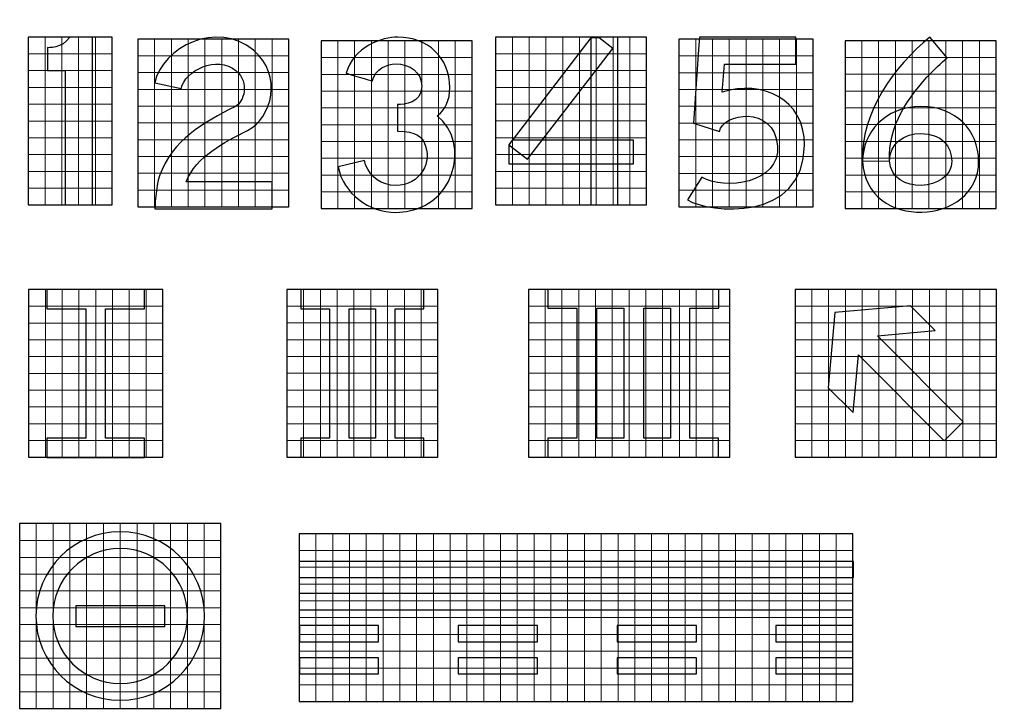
# Model space of a CAD drawing. Header units: millimetres. Extents: x -151 to 54, y -46 to 128.
# Drawn here: x -151 to -73.4, y 35.5 to 90.2 of the extents above; entities that cross this region are included whole.
import ezdxf

# ---------------------------------------------------------------- set-up
doc = ezdxf.new("R2010")
doc.units = ezdxf.units.MM
doc.header["$MEASUREMENT"] = 0
doc.layers.add('ESQUEMA', color=7, linetype='Continuous')

msp = doc.modelspace()

# ---------------------------------------------------------------- linework, layer by layer
at = {"layer": 'ESQUEMA', "color": 250}
for points, knots in [([(-137.7439, 77.3453), (-137.7439, 77.3453), (-130.9127, 77.3453), (-130.9127, 77.3453), (-130.9127, 77.3453), (-130.9127, 77.3453), (-130.9127, 75.2046), (-130.9127, 75.2046), (-130.9127, 75.2046), (-130.9127, 75.2046), (-140.22, 75.2046), (-140.22, 75.2046), (-140.22, 75.2046), (-140.22, 75.2046), (-140.1519, 76.9855), (-139.8538, 77.8212), (-139.8538, 77.8212), (-138.8417, 80.6551), (-136.385, 82.0499), (-133.828, 83.3274), (-133.828, 83.3274), (-133.1539, 83.6639), (-132.6628, 85.2292), (-133.7582, 86.1492), (-133.7582, 86.1492), (-135.3146, 87.4566), (-137.843, 86.1496), (-138.1407, 84.7547), (-138.1407, 84.7547), (-138.1407, 84.7547), (-140.2341, 85.2017), (-140.2341, 85.2017), (-140.2341, 85.2017), (-139.6316, 88.0232), (-135.2907, 90.2319), (-132.3816, 87.7882), (-132.3816, 87.7882), (-130.0152, 85.8003), (-130.9278, 82.3833), (-132.8713, 81.4125), (-132.8713, 81.4125), (-134.7393, 80.4794), (-136.9018, 79.3879), (-137.7439, 77.3453)], [0, 0, 0, 0, 0.0833333, 0.0833333, 0.0833333, 0.0833333, 0.1666667, 0.1666667, 0.1666667, 0.1666667, 0.25, 0.25, 0.25, 0.25, 0.3333333, 0.3333333, 0.3333333, 0.3333333, 0.4166667, 0.4166667, 0.4166667, 0.4166667, 0.5, 0.5, 0.5, 0.5, 0.5833333, 0.5833333, 0.5833333, 0.5833333, 0.6666667, 0.6666667, 0.6666667, 0.6666667, 0.75, 0.75, 0.75, 0.75, 0.8333333, 0.8333333, 0.8333333, 0.8333333, 1, 1, 1, 1]), ([(-145.1593, 75.5151), (-145.1593, 75.5151), (-147.3302, 75.5151), (-147.3302, 75.5151), (-147.3302, 75.5151), (-147.3302, 75.5151), (-147.3302, 86.1976), (-147.3302, 86.1976), (-147.3302, 86.1976), (-147.3302, 86.1976), (-148.7445, 86.1976), (-148.7445, 86.1976), (-148.7445, 86.1976), (-148.7445, 86.1976), (-148.7445, 88.0006), (-148.7445, 88.0006), (-148.7445, 88.0006), (-148.7445, 88.0006), (-147.5567, 87.8979), (-146.9824, 88.8402), (-146.9824, 88.8402), (-146.9824, 88.8402), (-145.1593, 88.8402), (-145.1593, 88.8402), (-145.1593, 88.8402), (-145.1593, 88.8402), (-145.1593, 75.5151), (-145.1593, 75.5151)], [0, 0, 0, 0, 0.125, 0.125, 0.125, 0.125, 0.25, 0.25, 0.25, 0.25, 0.375, 0.375, 0.375, 0.375, 0.5, 0.5, 0.5, 0.5, 0.625, 0.625, 0.625, 0.625, 0.75, 0.75, 0.75, 0.75, 1, 1, 1, 1]), ([(-117.8028, 82.5898), (-115.0793, 80.5419), (-116.3575, 74.925), (-121.085, 74.925), (-121.085, 74.925), (-123.2066, 74.925), (-125.2729, 76.4133), (-125.6595, 78.5332), (-125.6595, 78.5332), (-125.6595, 78.5332), (-123.5707, 79.0465), (-123.5707, 79.0465), (-123.5707, 79.0465), (-123.5707, 79.0465), (-123.5372, 78.8531), (-123.4822, 78.7096), (-123.4822, 78.7096), (-123.0832, 77.6742), (-122.2294, 77.0656), (-121.085, 77.0656), (-121.085, 77.0656), (-119.1395, 77.0656), (-118.0949, 78.9276), (-118.8368, 80.4791), (-118.8368, 80.4791), (-119.0015, 80.8234), (-119.403, 81.3709), (-120.9397, 81.3709), (-120.9397, 81.3709), (-120.9397, 81.3709), (-120.9407, 83.4929), (-120.9407, 83.4929), (-120.9407, 83.4929), (-120.4412, 83.4929), (-119.0237, 83.5726), (-119.0237, 84.9089), (-119.0237, 84.9089), (-119.0237, 86.0477), (-119.9635, 86.7084), (-121.1252, 86.7084), (-121.1252, 86.7084), (-121.7218, 86.7084), (-122.7526, 86.3211), (-122.9526, 85.351), (-122.9526, 85.351), (-122.9526, 85.3689), (-125.0217, 85.9644), (-125.0217, 85.9644), (-125.0217, 85.9644), (-124.4505, 88.0903), (-122.1733, 88.8484), (-120.9252, 88.8406), (-120.9252, 88.8406), (-118.562, 88.8258), (-116.7942, 87.2274), (-116.7942, 84.814), (-116.7942, 84.814), (-116.7942, 83.8753), (-117.1561, 83.0293), (-117.8028, 82.5898)], [0, 0, 0, 0, 0.0625, 0.0625, 0.0625, 0.0625, 0.125, 0.125, 0.125, 0.125, 0.1875, 0.1875, 0.1875, 0.1875, 0.25, 0.25, 0.25, 0.25, 0.3125, 0.3125, 0.3125, 0.3125, 0.375, 0.375, 0.375, 0.375, 0.4375, 0.4375, 0.4375, 0.4375, 0.5, 0.5, 0.5, 0.5, 0.5625, 0.5625, 0.5625, 0.5625, 0.625, 0.625, 0.625, 0.625, 0.6875, 0.6875, 0.6875, 0.6875, 0.75, 0.75, 0.75, 0.75, 0.8125, 0.8125, 0.8125, 0.8125, 0.875, 0.875, 0.875, 0.875, 1, 1, 1, 1]), ([(-104.9264, 88.7713), (-104.9264, 88.7713), (-103.8557, 87.9444), (-103.8557, 87.9444), (-103.8557, 87.9444), (-103.8557, 87.9444), (-110.6319, 79.1507), (-110.6319, 79.1507), (-110.6319, 79.1507), (-110.6319, 79.1507), (-112.1185, 80.2965), (-112.1185, 80.2965), (-112.1185, 80.2965), (-112.1185, 80.2965), (-105.5871, 88.772), (-105.5871, 88.772), (-105.5871, 88.772), (-105.5871, 88.772), (-104.9264, 88.7713), (-104.9264, 88.7713)], [0, 0, 0, 0, 0.1666667, 0.1666667, 0.1666667, 0.1666667, 0.3333333, 0.3333333, 0.3333333, 0.3333333, 0.5, 0.5, 0.5, 0.5, 0.6666667, 0.6666667, 0.6666667, 0.6666667, 1, 1, 1, 1]), ([(-105.587, 88.8403), (-105.587, 88.8403), (-103.4463, 88.8403), (-103.4463, 88.8403), (-103.4463, 88.8403), (-103.4463, 88.8403), (-103.4463, 75.5152), (-103.4463, 75.5152), (-103.4463, 75.5152), (-103.4463, 75.5152), (-105.587, 75.5152), (-105.587, 75.5152), (-105.587, 75.5152), (-105.587, 75.5152), (-105.587, 88.8403), (-105.587, 88.8403)], [0, 0, 0, 0, 0.2, 0.2, 0.2, 0.2, 0.4, 0.4, 0.4, 0.4, 0.6, 0.6, 0.6, 0.6, 1, 1, 1, 1]), ([(-96.7755, 77.7272), (-95.0225, 76.6301), (-90.5101, 77.2146), (-90.7754, 80.2157), (-90.7754, 80.2157), (-91.0665, 83.5131), (-95.158, 82.7786), (-95.3781, 81.345), (-95.3781, 81.345), (-95.3781, 81.345), (-97.4422, 82.0156), (-97.4422, 82.0156), (-97.4422, 82.0156), (-97.4422, 82.0156), (-97.045, 87.8555), (-97.045, 87.8555), (-97.045, 87.8555), (-97.045, 87.8555), (-96.966, 88.8404), (-96.966, 88.8404), (-96.966, 88.8404), (-96.966, 88.8404), (-89.3262, 88.8404), (-89.3262, 88.8404), (-89.3262, 88.8404), (-89.3262, 88.8404), (-89.3262, 86.7001), (-89.3262, 86.7001), (-89.3262, 86.7001), (-89.3262, 86.7001), (-94.9897, 86.7001), (-94.9897, 86.7001), (-94.9897, 86.7001), (-94.9897, 86.7001), (-95.1672, 84.4773), (-95.1672, 84.4773), (-95.1672, 84.4773), (-92.0345, 85.459), (-88.6097, 83.9717), (-88.6348, 80.2545), (-88.6348, 80.2545), (-88.6767, 74.082), (-96.2195, 74.8542), (-97.9114, 75.9129), (-97.9114, 75.9129), (-97.9114, 75.9129), (-96.7755, 77.7272), (-96.7755, 77.7272)], [0, 0, 0, 0, 0.0769231, 0.0769231, 0.0769231, 0.0769231, 0.1538462, 0.1538462, 0.1538462, 0.1538462, 0.2307692, 0.2307692, 0.2307692, 0.2307692, 0.3076923, 0.3076923, 0.3076923, 0.3076923, 0.3846154, 0.3846154, 0.3846154, 0.3846154, 0.4615385, 0.4615385, 0.4615385, 0.4615385, 0.5384615, 0.5384615, 0.5384615, 0.5384615, 0.6153846, 0.6153846, 0.6153846, 0.6153846, 0.6923077, 0.6923077, 0.6923077, 0.6923077, 0.7692308, 0.7692308, 0.7692308, 0.7692308, 0.8461538, 0.8461538, 0.8461538, 0.8461538, 1, 1, 1, 1]), ([(-77.305, 87.1914), (-77.305, 87.1914), (-77.8546, 86.7353), (-78.5697, 85.9997), (-78.5697, 85.9997), (-80.3787, 84.1406), (-82.0139, 81.7579), (-81.8752, 79.0253), (-81.8752, 79.0253), (-81.7331, 76.2299), (-76.9409, 76.5894), (-76.9416, 78.9766), (-76.9416, 78.9766), (-76.942, 80.1859), (-77.7019, 81.1776), (-79.3938, 81.1861), (-79.3938, 81.1861), (-80.6977, 81.1924), (-81.8636, 80.3913), (-81.8756, 78.9992), (-81.8756, 78.9992), (-81.8756, 78.9992), (-84.0159, 79.0179), (-84.0159, 79.0179), (-84.0159, 79.0179), (-83.9968, 81.1914), (-82.3081, 83.3405), (-79.3832, 83.326), (-79.3832, 83.326), (-76.6033, 83.3126), (-74.802, 81.4521), (-74.8013, 78.9773), (-74.8013, 78.9773), (-74.7996, 73.795), (-83.7905, 73.3872), (-84.0152, 78.9653), (-84.0152, 78.9653), (-84.1722, 82.8738), (-81.5514, 86.4629), (-78.6692, 88.8406), (-78.6692, 88.8406), (-78.6692, 88.8406), (-77.305, 87.1914), (-77.305, 87.1914)], [0, 0, 0, 0, 0.0833333, 0.0833333, 0.0833333, 0.0833333, 0.1666667, 0.1666667, 0.1666667, 0.1666667, 0.25, 0.25, 0.25, 0.25, 0.3333333, 0.3333333, 0.3333333, 0.3333333, 0.4166667, 0.4166667, 0.4166667, 0.4166667, 0.5, 0.5, 0.5, 0.5, 0.5833333, 0.5833333, 0.5833333, 0.5833333, 0.6666667, 0.6666667, 0.6666667, 0.6666667, 0.75, 0.75, 0.75, 0.75, 0.8333333, 0.8333333, 0.8333333, 0.8333333, 1, 1, 1, 1]), ([(-111.8347, 80.6647), (-111.8347, 80.6647), (-102.2158, 80.6647), (-102.2158, 80.6647), (-102.2158, 80.6647), (-102.2158, 80.6647), (-102.2158, 78.7879), (-102.2158, 78.7879), (-102.2158, 78.7879), (-102.2158, 78.7879), (-112.1187, 78.7879), (-112.1187, 78.7879), (-112.1187, 78.7879), (-112.1187, 78.7879), (-112.1183, 80.2964), (-112.1183, 80.2964), (-112.1183, 80.2964), (-112.1183, 80.2964), (-111.8347, 80.6647), (-111.8347, 80.6647)], [0, 0, 0, 0, 0.1666667, 0.1666667, 0.1666667, 0.1666667, 0.3333333, 0.3333333, 0.3333333, 0.3333333, 0.5, 0.5, 0.5, 0.5, 0.6666667, 0.6666667, 0.6666667, 0.6666667, 1, 1, 1, 1]), ([(-148.7957, 68.8097), (-148.7957, 68.8097), (-141.0399, 68.8097), (-141.0399, 68.8097), (-141.0399, 68.8097), (-141.0399, 68.8097), (-141.0399, 67.2653), (-141.0399, 67.2653), (-141.0399, 67.2653), (-141.0399, 67.2653), (-144.1475, 67.2653), (-144.1475, 67.2653), (-144.1475, 67.2653), (-144.1475, 67.2653), (-144.1475, 57.0097), (-144.1475, 57.0097), (-144.1475, 57.0097), (-144.1475, 57.0097), (-141.0399, 57.0097), (-141.0399, 57.0097), (-141.0399, 57.0097), (-141.0399, 57.0097), (-141.0399, 55.473), (-141.0399, 55.473), (-141.0399, 55.473), (-141.0399, 55.473), (-148.7957, 55.473), (-148.7957, 55.473), (-148.7957, 55.473), (-148.7957, 55.473), (-148.7957, 57.0097), (-148.7957, 57.0097), (-148.7957, 57.0097), (-148.7957, 57.0097), (-145.7015, 57.0097), (-145.7015, 57.0097), (-145.7015, 57.0097), (-145.7015, 57.0097), (-145.7015, 67.2653), (-145.7015, 67.2653), (-145.7015, 67.2653), (-145.7015, 67.2653), (-148.7957, 67.2653), (-148.7957, 67.2653), (-148.7957, 67.2653), (-148.7957, 67.2653), (-148.7957, 68.8097), (-148.7957, 68.8097)], [0, 0, 0, 0, 0.0769231, 0.0769231, 0.0769231, 0.0769231, 0.1538462, 0.1538462, 0.1538462, 0.1538462, 0.2307692, 0.2307692, 0.2307692, 0.2307692, 0.3076923, 0.3076923, 0.3076923, 0.3076923, 0.3846154, 0.3846154, 0.3846154, 0.3846154, 0.4615385, 0.4615385, 0.4615385, 0.4615385, 0.5384615, 0.5384615, 0.5384615, 0.5384615, 0.6153846, 0.6153846, 0.6153846, 0.6153846, 0.6923077, 0.6923077, 0.6923077, 0.6923077, 0.7692308, 0.7692308, 0.7692308, 0.7692308, 0.8461538, 0.8461538, 0.8461538, 0.8461538, 1, 1, 1, 1]), ([(-118.853, 68.799), (-118.853, 68.799), (-118.853, 67.2525), (-118.853, 67.2525), (-118.853, 67.2525), (-118.853, 67.2525), (-121.1379, 67.2525), (-121.1379, 67.2525), (-121.1379, 67.2525), (-121.1379, 67.2525), (-121.1379, 56.9972), (-121.1379, 56.9972), (-121.1379, 56.9972), (-121.1379, 56.9972), (-118.853, 56.9972), (-118.853, 56.9972), (-118.853, 56.9972), (-118.853, 56.9972), (-118.853, 55.494), (-118.853, 55.494), (-118.853, 55.494), (-118.853, 55.494), (-128.6257, 55.494), (-128.6257, 55.494), (-128.6257, 55.494), (-128.6257, 55.494), (-128.6257, 56.9972), (-128.6257, 56.9972), (-128.6257, 56.9972), (-128.6257, 56.9972), (-126.3404, 56.9972), (-126.3404, 56.9972), (-126.3404, 56.9972), (-126.3404, 56.9972), (-126.3404, 67.2525), (-126.3404, 67.2525), (-126.3404, 67.2525), (-126.3404, 67.2525), (-128.6257, 67.2525), (-128.6257, 67.2525), (-128.6257, 67.2525), (-128.6257, 67.2525), (-128.6257, 68.799), (-128.6257, 68.799), (-128.6257, 68.799), (-128.6257, 68.799), (-118.853, 68.799), (-118.853, 68.799)], [0, 0, 0, 0, 0.0769231, 0.0769231, 0.0769231, 0.0769231, 0.1538462, 0.1538462, 0.1538462, 0.1538462, 0.2307692, 0.2307692, 0.2307692, 0.2307692, 0.3076923, 0.3076923, 0.3076923, 0.3076923, 0.3846154, 0.3846154, 0.3846154, 0.3846154, 0.4615385, 0.4615385, 0.4615385, 0.4615385, 0.5384615, 0.5384615, 0.5384615, 0.5384615, 0.6153846, 0.6153846, 0.6153846, 0.6153846, 0.6923077, 0.6923077, 0.6923077, 0.6923077, 0.7692308, 0.7692308, 0.7692308, 0.7692308, 0.8461538, 0.8461538, 0.8461538, 0.8461538, 1, 1, 1, 1]), ([(-109.0184, 55.4855), (-109.0184, 55.4855), (-109.0184, 57.0024), (-109.0184, 57.0024), (-109.0184, 57.0024), (-109.0184, 57.0024), (-106.6975, 57.0024), (-106.6975, 57.0024), (-106.6975, 57.0024), (-106.6975, 57.0024), (-106.6975, 67.3103), (-106.6975, 67.3103), (-106.6975, 67.3103), (-106.6975, 67.3103), (-109.0184, 67.3103), (-109.0184, 67.3103), (-109.0184, 67.3103), (-109.0184, 67.3103), (-109.0184, 68.8078), (-109.0184, 68.8078), (-109.0184, 68.8078), (-109.0184, 68.8078), (-95.4376, 68.8078), (-95.4376, 68.8078), (-95.4376, 68.8078), (-95.4376, 68.8078), (-95.4376, 67.3103), (-95.4376, 67.3103), (-95.4376, 67.3103), (-95.4376, 67.3103), (-97.7257, 67.3103), (-97.7257, 67.3103), (-97.7257, 67.3103), (-97.7257, 67.3103), (-97.7257, 57.0024), (-97.7257, 57.0024), (-97.7257, 57.0024), (-97.7257, 57.0024), (-95.458, 57.0024), (-95.458, 57.0024), (-95.458, 57.0024), (-95.458, 57.0024), (-95.458, 55.4855), (-95.458, 55.4855), (-95.458, 55.4855), (-95.458, 55.4855), (-109.0184, 55.4855), (-109.0184, 55.4855)], [0, 0, 0, 0, 0.0769231, 0.0769231, 0.0769231, 0.0769231, 0.1538462, 0.1538462, 0.1538462, 0.1538462, 0.2307692, 0.2307692, 0.2307692, 0.2307692, 0.3076923, 0.3076923, 0.3076923, 0.3076923, 0.3846154, 0.3846154, 0.3846154, 0.3846154, 0.4615385, 0.4615385, 0.4615385, 0.4615385, 0.5384615, 0.5384615, 0.5384615, 0.5384615, 0.6153846, 0.6153846, 0.6153846, 0.6153846, 0.6923077, 0.6923077, 0.6923077, 0.6923077, 0.7692308, 0.7692308, 0.7692308, 0.7692308, 0.8461538, 0.8461538, 0.8461538, 0.8461538, 1, 1, 1, 1]), ([(-82.8426, 65.1281), (-82.8426, 65.1281), (-76.0192, 58.3054), (-76.0192, 58.3054), (-76.0192, 58.3054), (-76.0192, 58.3054), (-77.5362, 56.7885), (-77.5362, 56.7885), (-77.5362, 56.7885), (-77.5362, 56.7885), (-84.3539, 63.6066), (-84.3539, 63.6066), (-84.3539, 63.6066), (-84.3539, 63.6066), (-84.7769, 59.0223), (-84.7769, 59.0223), (-84.7769, 59.0223), (-84.7769, 59.0223), (-86.7465, 60.9922), (-86.7465, 60.9922), (-86.7465, 60.9922), (-86.7465, 60.9922), (-86.2237, 66.982), (-86.2237, 66.982), (-86.2237, 66.982), (-86.2237, 66.982), (-80.2169, 67.5052), (-80.2169, 67.5052), (-80.2169, 67.5052), (-80.2169, 67.5052), (-78.2452, 65.5331), (-78.2452, 65.5331), (-78.2452, 65.5331), (-78.2452, 65.5331), (-82.8426, 65.1281), (-82.8426, 65.1281)], [0, 0, 0, 0, 0.1, 0.1, 0.1, 0.1, 0.2, 0.2, 0.2, 0.2, 0.3, 0.3, 0.3, 0.3, 0.4, 0.4, 0.4, 0.4, 0.5, 0.5, 0.5, 0.5, 0.6, 0.6, 0.6, 0.6, 0.7, 0.7, 0.7, 0.7, 0.8, 0.8, 0.8, 0.8, 1, 1, 1, 1]), ([(-124.7864, 56.9972), (-124.7864, 56.9972), (-122.6937, 56.9972), (-122.6937, 56.9972), (-122.6937, 56.9972), (-122.6937, 56.9972), (-122.6937, 67.2525), (-122.6937, 67.2525), (-122.6937, 67.2525), (-122.6937, 67.2525), (-124.7864, 67.2525), (-124.7864, 67.2525), (-124.7864, 67.2525), (-124.7864, 67.2525), (-124.7864, 56.9972), (-124.7864, 56.9972)], [0, 0, 0, 0, 0.2, 0.2, 0.2, 0.2, 0.4, 0.4, 0.4, 0.4, 0.6, 0.6, 0.6, 0.6, 1, 1, 1, 1]), ([(-105.1153, 57.0024), (-105.1153, 57.0024), (-102.9736, 57.0024), (-102.9736, 57.0024), (-102.9736, 57.0024), (-102.9736, 57.0024), (-102.9736, 67.3099), (-102.9736, 67.3099), (-102.9736, 67.3099), (-102.9736, 67.3099), (-105.1153, 67.3099), (-105.1153, 67.3099), (-105.1153, 67.3099), (-105.1153, 67.3099), (-105.1153, 57.0024), (-105.1153, 57.0024)], [0, 0, 0, 0, 0.2, 0.2, 0.2, 0.2, 0.4, 0.4, 0.4, 0.4, 0.6, 0.6, 0.6, 0.6, 1, 1, 1, 1]), ([(-101.3953, 57.0024), (-101.3953, 57.0024), (-99.2648, 57.0024), (-99.2648, 57.0024), (-99.2648, 57.0024), (-99.2648, 57.0024), (-99.2648, 67.3099), (-99.2648, 67.3099), (-99.2648, 67.3099), (-99.2648, 67.3099), (-101.3953, 67.3099), (-101.3953, 67.3099), (-101.3953, 67.3099), (-101.3953, 67.3099), (-101.3953, 57.0024), (-101.3953, 57.0024)], [0, 0, 0, 0, 0.2, 0.2, 0.2, 0.2, 0.4, 0.4, 0.4, 0.4, 0.6, 0.6, 0.6, 0.6, 1, 1, 1, 1]), ([(-149.6617, 42.878), (-149.6617, 46.574), (-146.6655, 49.5698), (-142.9695, 49.5698), (-142.9695, 49.5698), (-139.2734, 49.5698), (-136.2776, 46.574), (-136.2776, 42.878), (-136.2776, 42.878), (-136.2776, 39.1816), (-139.2734, 36.1858), (-142.9695, 36.1858), (-142.9695, 36.1858), (-146.6655, 36.1858), (-149.6617, 39.1816), (-149.6617, 42.878)], [0, 0, 0, 0, 0.2, 0.2, 0.2, 0.2, 0.4, 0.4, 0.4, 0.4, 0.6, 0.6, 0.6, 0.6, 1, 1, 1, 1]), ([(-148.3229, 42.878), (-148.3229, 45.8346), (-145.9264, 48.2314), (-142.9695, 48.2314), (-142.9695, 48.2314), (-140.0125, 48.2314), (-137.6157, 45.8346), (-137.6157, 42.878), (-137.6157, 42.878), (-137.6157, 39.921), (-140.0125, 37.5239), (-142.9695, 37.5239), (-142.9695, 37.5239), (-145.9264, 37.5239), (-148.3229, 39.921), (-148.3229, 42.878)], [0, 0, 0, 0, 0.2, 0.2, 0.2, 0.2, 0.4, 0.4, 0.4, 0.4, 0.6, 0.6, 0.6, 0.6, 1, 1, 1, 1]), ([(-128.7602, 47.2167), (-128.7602, 47.2167), (-84.7463, 47.2167), (-84.7463, 47.2167), (-84.7463, 47.2167), (-84.7463, 47.2167), (-84.7463, 45.9305), (-84.7463, 45.9305), (-84.7463, 45.9305), (-84.7463, 45.9305), (-128.7602, 45.9305), (-128.7602, 45.9305), (-128.7602, 45.9305), (-128.7602, 45.9305), (-128.7602, 47.2167), (-128.7602, 47.2167)], [0, 0, 0, 0, 0.2, 0.2, 0.2, 0.2, 0.4, 0.4, 0.4, 0.4, 0.6, 0.6, 0.6, 0.6, 1, 1, 1, 1]), ([(-128.7602, 44.6662), (-128.7602, 44.6662), (-84.7858, 44.6662), (-84.7858, 44.6662), (-84.7858, 44.6662), (-84.7858, 44.6662), (-84.7858, 43.3803), (-84.7858, 43.3803), (-84.7858, 43.3803), (-84.7858, 43.3803), (-128.7602, 43.3803), (-128.7602, 43.3803), (-128.7602, 43.3803), (-128.7602, 43.3803), (-128.7602, 44.6662), (-128.7602, 44.6662)], [0, 0, 0, 0, 0.2, 0.2, 0.2, 0.2, 0.4, 0.4, 0.4, 0.4, 0.6, 0.6, 0.6, 0.6, 1, 1, 1, 1]), ([(-146.5014, 43.6967), (-146.5014, 43.6967), (-139.4187, 43.6967), (-139.4187, 43.6967), (-139.4187, 43.6967), (-139.4187, 43.6967), (-139.4187, 42.0584), (-139.4187, 42.0584), (-139.4187, 42.0584), (-139.4187, 42.0584), (-146.5014, 42.0584), (-146.5014, 42.0584), (-146.5014, 42.0584), (-146.5014, 42.0584), (-146.5014, 43.6967), (-146.5014, 43.6967)], [0, 0, 0, 0, 0.2, 0.2, 0.2, 0.2, 0.4, 0.4, 0.4, 0.4, 0.6, 0.6, 0.6, 0.6, 1, 1, 1, 1]), ([(-128.743, 42.1152), (-128.743, 42.1152), (-122.4466, 42.1152), (-122.4466, 42.1152), (-122.4466, 42.1152), (-122.4466, 42.1152), (-122.4466, 40.829), (-122.4466, 40.829), (-122.4466, 40.829), (-122.4466, 40.829), (-128.743, 40.829), (-128.743, 40.829), (-128.743, 40.829), (-128.743, 40.829), (-128.743, 42.1152), (-128.743, 42.1152)], [0, 0, 0, 0, 0.2, 0.2, 0.2, 0.2, 0.4, 0.4, 0.4, 0.4, 0.6, 0.6, 0.6, 0.6, 1, 1, 1, 1]), ([(-116.1269, 42.1152), (-116.1269, 42.1152), (-109.8309, 42.1152), (-109.8309, 42.1152), (-109.8309, 42.1152), (-109.8309, 42.1152), (-109.8309, 40.829), (-109.8309, 40.829), (-109.8309, 40.829), (-109.8309, 40.829), (-116.1269, 40.829), (-116.1269, 40.829), (-116.1269, 40.829), (-116.1269, 40.829), (-116.1269, 42.1152), (-116.1269, 42.1152)], [0, 0, 0, 0, 0.2, 0.2, 0.2, 0.2, 0.4, 0.4, 0.4, 0.4, 0.6, 0.6, 0.6, 0.6, 1, 1, 1, 1]), ([(-103.5109, 42.1152), (-103.5109, 42.1152), (-97.2145, 42.1152), (-97.2145, 42.1152), (-97.2145, 42.1152), (-97.2145, 42.1152), (-97.2145, 40.829), (-97.2145, 40.829), (-97.2145, 40.829), (-97.2145, 40.829), (-103.5109, 40.829), (-103.5109, 40.829), (-103.5109, 40.829), (-103.5109, 40.829), (-103.5109, 42.1152), (-103.5109, 42.1152)], [0, 0, 0, 0, 0.2, 0.2, 0.2, 0.2, 0.4, 0.4, 0.4, 0.4, 0.6, 0.6, 0.6, 0.6, 1, 1, 1, 1]), ([(-90.8952, 42.1152), (-90.8952, 42.1152), (-84.7858, 42.1152), (-84.7858, 42.1152), (-84.7858, 42.1152), (-84.7858, 42.1152), (-84.7858, 40.829), (-84.7858, 40.829), (-84.7858, 40.829), (-84.7858, 40.829), (-90.8952, 40.829), (-90.8952, 40.829), (-90.8952, 40.829), (-90.8952, 40.829), (-90.8952, 42.1152), (-90.8952, 42.1152)], [0, 0, 0, 0, 0.2, 0.2, 0.2, 0.2, 0.4, 0.4, 0.4, 0.4, 0.6, 0.6, 0.6, 0.6, 1, 1, 1, 1]), ([(-128.743, 39.565), (-128.743, 39.565), (-122.4466, 39.565), (-122.4466, 39.565), (-122.4466, 39.565), (-122.4466, 39.565), (-122.4466, 38.2791), (-122.4466, 38.2791), (-122.4466, 38.2791), (-122.4466, 38.2791), (-128.743, 38.2791), (-128.743, 38.2791), (-128.743, 38.2791), (-128.743, 38.2791), (-128.743, 39.565), (-128.743, 39.565)], [0, 0, 0, 0, 0.2, 0.2, 0.2, 0.2, 0.4, 0.4, 0.4, 0.4, 0.6, 0.6, 0.6, 0.6, 1, 1, 1, 1]), ([(-116.1269, 39.565), (-116.1269, 39.565), (-109.8309, 39.565), (-109.8309, 39.565), (-109.8309, 39.565), (-109.8309, 39.565), (-109.8309, 38.2791), (-109.8309, 38.2791), (-109.8309, 38.2791), (-109.8309, 38.2791), (-116.1269, 38.2791), (-116.1269, 38.2791), (-116.1269, 38.2791), (-116.1269, 38.2791), (-116.1269, 39.565), (-116.1269, 39.565)], [0, 0, 0, 0, 0.2, 0.2, 0.2, 0.2, 0.4, 0.4, 0.4, 0.4, 0.6, 0.6, 0.6, 0.6, 1, 1, 1, 1]), ([(-103.5109, 39.565), (-103.5109, 39.565), (-97.2145, 39.565), (-97.2145, 39.565), (-97.2145, 39.565), (-97.2145, 39.565), (-97.2145, 38.2791), (-97.2145, 38.2791), (-97.2145, 38.2791), (-97.2145, 38.2791), (-103.5109, 38.2791), (-103.5109, 38.2791), (-103.5109, 38.2791), (-103.5109, 38.2791), (-103.5109, 39.565), (-103.5109, 39.565)], [0, 0, 0, 0, 0.2, 0.2, 0.2, 0.2, 0.4, 0.4, 0.4, 0.4, 0.6, 0.6, 0.6, 0.6, 1, 1, 1, 1]), ([(-90.8952, 39.565), (-90.8952, 39.565), (-84.7858, 39.565), (-84.7858, 39.565), (-84.7858, 39.565), (-84.7858, 39.565), (-84.7858, 38.2791), (-84.7858, 38.2791), (-84.7858, 38.2791), (-84.7858, 38.2791), (-90.8952, 38.2791), (-90.8952, 38.2791), (-90.8952, 38.2791), (-90.8952, 38.2791), (-90.8952, 39.565), (-90.8952, 39.565)], [0, 0, 0, 0, 0.2, 0.2, 0.2, 0.2, 0.4, 0.4, 0.4, 0.4, 0.6, 0.6, 0.6, 0.6, 1, 1, 1, 1])]:
    msp.add_open_spline(points, degree=3, knots=knots, dxfattribs=at)
at = {"layer": 'ESQUEMA', "color": 154, "lineweight": 30}
for points in [[(-150.2912, 88.8395), (-150.2912, 88.8395), (-143.6124, 88.8385), (-143.6124, 88.8385), (-143.6124, 88.8385), (-143.6124, 88.8385), (-143.6124, 75.5155), (-143.6124, 75.5155), (-143.6124, 75.5155), (-143.6124, 75.5155), (-150.2912, 75.5148), (-150.2912, 75.5148), (-150.2912, 75.5148), (-150.2912, 75.5148), (-150.2912, 88.8395), (-150.2912, 88.8395)], [(-141.5698, 88.6857), (-141.5698, 88.6857), (-129.5768, 88.6846), (-129.5768, 88.6846), (-129.5768, 88.6846), (-129.5768, 88.6846), (-129.5768, 75.3602), (-129.5768, 75.3602), (-129.5768, 75.3602), (-129.5768, 75.3602), (-141.5698, 75.3599), (-141.5698, 75.3599), (-141.5698, 75.3599), (-141.5698, 75.3599), (-141.5698, 88.6857), (-141.5698, 88.6857)], [(-127.0215, 88.546), (-127.0215, 88.546), (-115.0281, 88.5449), (-115.0281, 88.5449), (-115.0281, 88.5449), (-115.0281, 88.5449), (-115.0281, 75.2205), (-115.0281, 75.2205), (-115.0281, 75.2205), (-115.0281, 75.2205), (-127.0215, 75.2198), (-127.0215, 75.2198), (-127.0215, 75.2198), (-127.0215, 75.2198), (-127.0215, 88.546), (-127.0215, 88.546)], [(-113.1638, 88.8409), (-113.1638, 88.8409), (-101.1708, 88.8399), (-101.1708, 88.8399), (-101.1708, 88.8399), (-101.1708, 88.8399), (-101.1708, 75.5158), (-101.1708, 75.5158), (-101.1708, 75.5158), (-101.1708, 75.5158), (-113.1638, 75.5151), (-113.1638, 75.5151), (-113.1638, 75.5151), (-113.1638, 75.5151), (-113.1638, 88.8409), (-113.1638, 88.8409)], [(-98.6033, 88.6792), (-98.6033, 88.6792), (-87.943, 88.6781), (-87.943, 88.6781), (-87.943, 88.6781), (-87.943, 88.6781), (-87.943, 75.354), (-87.943, 75.354), (-87.943, 75.354), (-87.943, 75.354), (-98.6033, 75.353), (-98.6033, 75.353), (-98.6033, 75.353), (-98.6033, 75.353), (-98.6033, 88.6792), (-98.6033, 88.6792)], [(-85.4079, 88.5507), (-85.4079, 88.5507), (-73.4152, 88.5496), (-73.4152, 88.5496), (-73.4152, 88.5496), (-73.4152, 88.5496), (-73.4152, 75.2255), (-73.4152, 75.2255), (-73.4152, 75.2255), (-73.4152, 75.2255), (-85.4079, 75.2248), (-85.4079, 75.2248), (-85.4079, 75.2248), (-85.4079, 75.2248), (-85.4079, 88.5507), (-85.4079, 88.5507)], [(-150.2478, 68.8044), (-150.2478, 68.8044), (-139.5876, 68.8034), (-139.5876, 68.8034), (-139.5876, 68.8034), (-139.5876, 68.8034), (-139.5876, 55.4793), (-139.5876, 55.4793), (-139.5876, 55.4793), (-139.5876, 55.4793), (-150.2478, 55.4786), (-150.2478, 55.4786), (-150.2478, 55.4786), (-150.2478, 55.4786), (-150.2478, 68.8044), (-150.2478, 68.8044)], [(-129.7357, 68.8097), (-129.7357, 68.8097), (-117.7431, 68.8087), (-117.7431, 68.8087), (-117.7431, 68.8087), (-117.7431, 68.8087), (-117.7431, 55.4843), (-117.7431, 55.4843), (-117.7431, 55.4843), (-117.7431, 55.4843), (-129.7357, 55.4839), (-129.7357, 55.4839), (-129.7357, 55.4839), (-129.7357, 55.4839), (-129.7357, 68.8097), (-129.7357, 68.8097)], [(-110.5566, 68.8097), (-110.5566, 68.8097), (-94.5655, 68.8087), (-94.5655, 68.8087), (-94.5655, 68.8087), (-94.5655, 68.8087), (-94.5655, 55.4843), (-94.5655, 55.4843), (-94.5655, 55.4843), (-94.5655, 55.4843), (-110.5566, 55.4839), (-110.5566, 55.4839), (-110.5566, 55.4839), (-110.5566, 55.4839), (-110.5566, 68.8097), (-110.5566, 68.8097)], [(-89.3783, 68.8097), (-89.3783, 68.8097), (-73.3876, 68.8087), (-73.3876, 68.8087), (-73.3876, 68.8087), (-73.3876, 68.8087), (-73.3876, 55.4843), (-73.3876, 55.4843), (-73.3876, 55.4843), (-73.3876, 55.4843), (-89.3783, 55.4839), (-89.3783, 55.4839), (-89.3783, 55.4839), (-89.3783, 55.4839), (-89.3783, 68.8097), (-89.3783, 68.8097)], [(-150.9646, 50.215), (-150.9646, 50.215), (-134.9739, 50.215), (-134.9739, 50.215), (-134.9739, 50.215), (-134.9739, 50.215), (-134.9739, 35.5401), (-134.9739, 35.5401), (-134.9739, 35.5401), (-134.9739, 35.5401), (-150.9646, 35.5394), (-150.9646, 35.5394), (-150.9646, 35.5394), (-150.9646, 35.5394), (-150.9646, 50.215), (-150.9646, 50.215)], [(-128.7601, 49.4109), (-128.7601, 49.4109), (-84.7856, 49.4099), (-84.7856, 49.4099), (-84.7856, 49.4099), (-84.7856, 49.4099), (-84.7856, 36.0855), (-84.7856, 36.0855), (-84.7856, 36.0855), (-84.7856, 36.0855), (-128.7601, 36.0848), (-128.7601, 36.0848), (-128.7601, 36.0848), (-128.7601, 36.0848), (-128.7601, 49.4109), (-128.7601, 49.4109)]]:
    msp.add_open_spline(points, degree=3, knots=[0, 0, 0, 0, 0.2, 0.2, 0.2, 0.2, 0.4, 0.4, 0.4, 0.4, 0.6, 0.6, 0.6, 0.6, 1, 1, 1, 1], dxfattribs=at)
at = {"layer": 'ESQUEMA', "color": 154, "lineweight": 15}
for points in [[(-148.9421, 88.8395), (-148.9421, 88.8395), (-148.9421, 75.5148), (-148.9421, 75.5148)], [(-147.6096, 88.8394), (-147.6096, 88.8394), (-147.6096, 75.515), (-147.6096, 75.515)], [(-146.2773, 88.8392), (-146.2773, 88.8392), (-146.2773, 75.5148), (-146.2773, 75.5148)], [(-144.9448, 88.839), (-144.9448, 88.839), (-144.9448, 75.5149), (-144.9448, 75.5149)], [(-140.2372, 88.6855), (-140.2372, 88.6855), (-140.2372, 75.36), (-140.2372, 75.36)], [(-138.9047, 88.6855), (-138.9047, 88.6855), (-138.9047, 75.36), (-138.9047, 75.36)], [(-137.5721, 88.6854), (-137.5721, 88.6854), (-137.5721, 75.3599), (-137.5721, 75.3599)], [(-136.2396, 88.6852), (-136.2396, 88.6852), (-136.2396, 75.3601), (-136.2396, 75.3601)], [(-134.907, 88.685), (-134.907, 88.685), (-134.907, 75.3603), (-134.907, 75.3603)], [(-133.5746, 88.685), (-133.5746, 88.685), (-133.5746, 75.3603), (-133.5746, 75.3603)], [(-132.2419, 88.6849), (-132.2419, 88.6849), (-132.2419, 75.3601), (-132.2419, 75.3601)], [(-130.9095, 88.6847), (-130.9095, 88.6847), (-130.9095, 75.3603), (-130.9095, 75.3603)], [(-129.5769, 88.6847), (-129.5769, 88.6847), (-129.5769, 75.3603), (-129.5769, 75.3603)], [(-125.6886, 88.5458), (-125.6886, 88.5458), (-125.6886, 75.22), (-125.6886, 75.22)], [(-124.3559, 88.5457), (-124.3559, 88.5457), (-124.3559, 75.2202), (-124.3559, 75.2202)], [(-123.0235, 88.5457), (-123.0235, 88.5457), (-123.0235, 75.2202), (-123.0235, 75.2202)], [(-121.6909, 88.5455), (-121.6909, 88.5455), (-121.6909, 75.2204), (-121.6909, 75.2204)], [(-120.3585, 88.5453), (-120.3585, 88.5453), (-120.3585, 75.2202), (-120.3585, 75.2202)], [(-119.0258, 88.5453), (-119.0258, 88.5453), (-119.0258, 75.2206), (-119.0258, 75.2206)], [(-117.6932, 88.5452), (-117.6932, 88.5452), (-117.6932, 75.2204), (-117.6932, 75.2204)], [(-116.3608, 88.545), (-116.3608, 88.545), (-116.3608, 75.2202), (-116.3608, 75.2202)], [(-111.8309, 88.8407), (-111.8309, 88.8407), (-111.8309, 75.5149), (-111.8309, 75.5149)], [(-110.4985, 88.8407), (-110.4985, 88.8407), (-110.4985, 75.5153), (-110.4985, 75.5153)], [(-109.1659, 88.8407), (-109.1659, 88.8407), (-109.1659, 75.5153), (-109.1659, 75.5153)], [(-107.8332, 88.8404), (-107.8332, 88.8404), (-107.8332, 75.5153), (-107.8332, 75.5153)], [(-106.5008, 88.8404), (-106.5008, 88.8404), (-106.5008, 75.5153), (-106.5008, 75.5153)], [(-105.1686, 88.84), (-105.1686, 88.84), (-105.1686, 75.5153), (-105.1686, 75.5153)], [(-103.8357, 88.84), (-103.8357, 88.84), (-103.8357, 75.5153), (-103.8357, 75.5153)], [(-102.5033, 88.84), (-102.5033, 88.84), (-102.5033, 75.5153), (-102.5033, 75.5153)], [(-97.2703, 88.679), (-97.2703, 88.679), (-97.2703, 75.3532), (-97.2703, 75.3532)], [(-95.938, 88.6788), (-95.938, 88.6788), (-95.938, 75.3533), (-95.938, 75.3533)], [(-94.6054, 88.6786), (-94.6054, 88.6786), (-94.6054, 75.3535), (-94.6054, 75.3535)], [(-93.2728, 88.6786), (-93.2728, 88.6786), (-93.2728, 75.3535), (-93.2728, 75.3535)], [(-91.9403, 88.6785), (-91.9403, 88.6785), (-91.9403, 75.3537), (-91.9403, 75.3537)], [(-90.6077, 88.6783), (-90.6077, 88.6783), (-90.6077, 75.3535), (-90.6077, 75.3535)], [(-89.2752, 88.6781), (-89.2752, 88.6781), (-89.2752, 75.3537), (-89.2752, 75.3537)], [(-84.0751, 88.5505), (-84.0751, 88.5505), (-84.0751, 75.2246), (-84.0751, 75.2246)], [(-82.7427, 88.5503), (-82.7427, 88.5503), (-82.7427, 75.2248), (-82.7427, 75.2248)], [(-81.4102, 88.5503), (-81.4102, 88.5503), (-81.4102, 75.2248), (-81.4102, 75.2248)], [(-80.0776, 88.5502), (-80.0776, 88.5502), (-80.0776, 75.225), (-80.0776, 75.225)], [(-78.745, 88.55), (-78.745, 88.55), (-78.745, 75.2252), (-78.745, 75.2252)], [(-77.4127, 88.5498), (-77.4127, 88.5498), (-77.4127, 75.225), (-77.4127, 75.225)], [(-76.0799, 88.5498), (-76.0799, 88.5498), (-76.0799, 75.225), (-76.0799, 75.225)], [(-74.7475, 88.5496), (-74.7475, 88.5496), (-74.7475, 75.2252), (-74.7475, 75.2252)], [(-150.2749, 87.5073), (-150.2749, 87.5073), (-143.6127, 87.5073), (-143.6127, 87.5073)], [(-141.5698, 87.3531), (-141.5698, 87.3531), (-129.5768, 87.3531), (-129.5768, 87.3531)], [(-127.0215, 87.2134), (-127.0215, 87.2134), (-115.0281, 87.2134), (-115.0281, 87.2134)], [(-113.1638, 87.5085), (-113.1638, 87.5085), (-101.1708, 87.5085), (-101.1708, 87.5085)], [(-98.6033, 87.3466), (-98.6033, 87.3466), (-87.943, 87.3466), (-87.943, 87.3466)], [(-85.4079, 87.2179), (-85.4079, 87.2179), (-73.4152, 87.2179), (-73.4152, 87.2179)], [(-150.2749, 86.1746), (-150.2749, 86.1746), (-143.6127, 86.1746), (-143.6127, 86.1746)], [(-113.1638, 86.1758), (-113.1638, 86.1758), (-101.1708, 86.1758), (-101.1708, 86.1758)], [(-141.5698, 86.0204), (-141.5698, 86.0204), (-129.5768, 86.0204), (-129.5768, 86.0204)], [(-127.0215, 85.8807), (-127.0215, 85.8807), (-115.0281, 85.8807), (-115.0281, 85.8807)], [(-98.6033, 86.0139), (-98.6033, 86.0139), (-87.943, 86.0139), (-87.943, 86.0139)], [(-85.4079, 85.8855), (-85.4079, 85.8855), (-73.4152, 85.8855), (-73.4152, 85.8855)], [(-150.2749, 84.842), (-150.2749, 84.842), (-143.6127, 84.842), (-143.6127, 84.842)], [(-141.5698, 84.688), (-141.5698, 84.688), (-129.5768, 84.688), (-129.5768, 84.688)], [(-113.1638, 84.8432), (-113.1638, 84.8432), (-101.1708, 84.8432), (-101.1708, 84.8432)], [(-98.6033, 84.6811), (-98.6033, 84.6811), (-87.943, 84.6811), (-87.943, 84.6811)], [(-127.0215, 84.5478), (-127.0215, 84.5478), (-115.0281, 84.5478), (-115.0281, 84.5478)], [(-85.4079, 84.5526), (-85.4079, 84.5526), (-73.4152, 84.5526), (-73.4152, 84.5526)], [(-150.2749, 83.5096), (-150.2749, 83.5096), (-143.6127, 83.5096), (-143.6127, 83.5096)], [(-141.5698, 83.3553), (-141.5698, 83.3553), (-129.5768, 83.3553), (-129.5768, 83.3553)], [(-127.0215, 83.2154), (-127.0215, 83.2154), (-115.0281, 83.2154), (-115.0281, 83.2154)], [(-113.1638, 83.5105), (-113.1638, 83.5105), (-101.1708, 83.5105), (-101.1708, 83.5105)], [(-98.6033, 83.3486), (-98.6033, 83.3486), (-87.943, 83.3486), (-87.943, 83.3486)], [(-85.4079, 83.2201), (-85.4079, 83.2201), (-73.4152, 83.2201), (-73.4152, 83.2201)], [(-150.2749, 82.1772), (-150.2749, 82.1772), (-143.6127, 82.1772), (-143.6127, 82.1772)], [(-141.5698, 82.0227), (-141.5698, 82.0227), (-129.5768, 82.0227), (-129.5768, 82.0227)], [(-127.0215, 81.8828), (-127.0215, 81.8828), (-115.0281, 81.8828), (-115.0281, 81.8828)], [(-113.1638, 82.1781), (-113.1638, 82.1781), (-101.1708, 82.1781), (-101.1708, 82.1781)], [(-98.6033, 82.0162), (-98.6033, 82.0162), (-87.943, 82.0162), (-87.943, 82.0162)], [(-85.4079, 81.8875), (-85.4079, 81.8875), (-73.4152, 81.8875), (-73.4152, 81.8875)], [(-150.2749, 80.8445), (-150.2749, 80.8445), (-143.6127, 80.8445), (-143.6127, 80.8445)], [(-141.5698, 80.69), (-141.5698, 80.69), (-129.5768, 80.69), (-129.5768, 80.69)], [(-113.1638, 80.8452), (-113.1638, 80.8452), (-101.1708, 80.8452), (-101.1708, 80.8452)], [(-98.6033, 80.6832), (-98.6033, 80.6832), (-87.943, 80.6832), (-87.943, 80.6832)], [(-127.0215, 80.5503), (-127.0215, 80.5503), (-115.0281, 80.5503), (-115.0281, 80.5503)], [(-85.4079, 80.5549), (-85.4079, 80.5549), (-73.4152, 80.5549), (-73.4152, 80.5549)], [(-150.2749, 79.5121), (-150.2749, 79.5121), (-143.6127, 79.5121), (-143.6127, 79.5121)], [(-141.5698, 79.3574), (-141.5698, 79.3574), (-129.5768, 79.3574), (-129.5768, 79.3574)], [(-127.0215, 79.2176), (-127.0215, 79.2176), (-115.0281, 79.2176), (-115.0281, 79.2176)], [(-113.1638, 79.5125), (-113.1638, 79.5125), (-101.1708, 79.5125), (-101.1708, 79.5125)], [(-98.6033, 79.3505), (-98.6033, 79.3505), (-87.943, 79.3505), (-87.943, 79.3505)], [(-85.4079, 79.2222), (-85.4079, 79.2222), (-73.4152, 79.2222), (-73.4152, 79.2222)], [(-150.2749, 78.1795), (-150.2749, 78.1795), (-143.6127, 78.1795), (-143.6127, 78.1795)], [(-141.5698, 78.0247), (-141.5698, 78.0247), (-129.5768, 78.0247), (-129.5768, 78.0247)], [(-127.0215, 77.8848), (-127.0215, 77.8848), (-115.0281, 77.8848), (-115.0281, 77.8848)], [(-113.1638, 78.18), (-113.1638, 78.18), (-101.1708, 78.18), (-101.1708, 78.18)], [(-98.6033, 78.018), (-98.6033, 78.018), (-87.943, 78.018), (-87.943, 78.018)], [(-85.4079, 77.8896), (-85.4079, 77.8896), (-73.4152, 77.8896), (-73.4152, 77.8896)], [(-150.2749, 76.8471), (-150.2749, 76.8471), (-143.6127, 76.8471), (-143.6127, 76.8471)], [(-113.1638, 76.8473), (-113.1638, 76.8473), (-101.1708, 76.8473), (-101.1708, 76.8473)], [(-141.5698, 76.6921), (-141.5698, 76.6921), (-129.5768, 76.6921), (-129.5768, 76.6921)], [(-127.0215, 76.5523), (-127.0215, 76.5523), (-115.0281, 76.5523), (-115.0281, 76.5523)], [(-98.6033, 76.6856), (-98.6033, 76.6856), (-87.943, 76.6856), (-87.943, 76.6856)], [(-85.4079, 76.5571), (-85.4079, 76.5571), (-73.4152, 76.5571), (-73.4152, 76.5571)], [(-148.9149, 68.8042), (-148.9149, 68.8042), (-148.9149, 55.4784), (-148.9149, 55.4784)], [(-147.5825, 68.8041), (-147.5825, 68.8041), (-147.5825, 55.4789), (-147.5825, 55.4789)], [(-146.25, 68.8041), (-146.25, 68.8041), (-146.25, 55.4789), (-146.25, 55.4789)], [(-144.9176, 68.8039), (-144.9176, 68.8039), (-144.9176, 55.4788), (-144.9176, 55.4788)], [(-143.585, 68.8037), (-143.585, 68.8037), (-143.585, 55.4789), (-143.585, 55.4789)], [(-142.2523, 68.8035), (-142.2523, 68.8035), (-142.2523, 55.4788), (-142.2523, 55.4788)], [(-140.9199, 68.8035), (-140.9199, 68.8035), (-140.9199, 55.4788), (-140.9199, 55.4788)], [(-128.403, 68.8096), (-128.403, 68.8096), (-128.403, 55.4837), (-128.403, 55.4837)], [(-127.0706, 68.8094), (-127.0706, 68.8094), (-127.0706, 55.4839), (-127.0706, 55.4839)], [(-125.738, 68.8092), (-125.738, 68.8092), (-125.738, 55.4841), (-125.738, 55.4841)], [(-124.4053, 68.8092), (-124.4053, 68.8092), (-124.4053, 55.4841), (-124.4053, 55.4841)], [(-123.0729, 68.8091), (-123.0729, 68.8091), (-123.0729, 55.4839), (-123.0729, 55.4839)], [(-121.7405, 68.8089), (-121.7405, 68.8089), (-121.7405, 55.4841), (-121.7405, 55.4841)], [(-120.4078, 68.8089), (-120.4078, 68.8089), (-120.4078, 55.4841), (-120.4078, 55.4841)], [(-119.0754, 68.8087), (-119.0754, 68.8087), (-119.0754, 55.4839), (-119.0754, 55.4839)], [(-109.2236, 68.8096), (-109.2236, 68.8096), (-109.2236, 55.4837), (-109.2236, 55.4837)], [(-107.8911, 68.8094), (-107.8911, 68.8094), (-107.8911, 55.4839), (-107.8911, 55.4839)], [(-106.5587, 68.8092), (-106.5587, 68.8092), (-106.5587, 55.4841), (-106.5587, 55.4841)], [(-105.2261, 68.8092), (-105.2261, 68.8092), (-105.2261, 55.4841), (-105.2261, 55.4841)], [(-103.8937, 68.8091), (-103.8937, 68.8091), (-103.8937, 55.4839), (-103.8937, 55.4839)], [(-102.5612, 68.8089), (-102.5612, 68.8089), (-102.5612, 55.4841), (-102.5612, 55.4841)], [(-101.2284, 68.8089), (-101.2284, 68.8089), (-101.2284, 55.4841), (-101.2284, 55.4841)], [(-99.896, 68.8087), (-99.896, 68.8087), (-99.896, 55.4839), (-99.896, 55.4839)], [(-98.5635, 68.8085), (-98.5635, 68.8085), (-98.5635, 55.4841), (-98.5635, 55.4841)], [(-97.2311, 68.8087), (-97.2311, 68.8087), (-97.2311, 55.4839), (-97.2311, 55.4839)], [(-95.8985, 68.8085), (-95.8985, 68.8085), (-95.8985, 55.4841), (-95.8985, 55.4841)], [(-88.0454, 68.8096), (-88.0454, 68.8096), (-88.0454, 55.4837), (-88.0454, 55.4837)], [(-86.713, 68.8094), (-86.713, 68.8094), (-86.713, 55.4839), (-86.713, 55.4839)], [(-85.3803, 68.8092), (-85.3803, 68.8092), (-85.3803, 55.4841), (-85.3803, 55.4841)], [(-84.0477, 68.8092), (-84.0477, 68.8092), (-84.0477, 55.4841), (-84.0477, 55.4841)], [(-82.7153, 68.8091), (-82.7153, 68.8091), (-82.7153, 55.4839), (-82.7153, 55.4839)], [(-81.383, 68.8089), (-81.383, 68.8089), (-81.383, 55.4841), (-81.383, 55.4841)], [(-80.0502, 68.8089), (-80.0502, 68.8089), (-80.0502, 55.4841), (-80.0502, 55.4841)], [(-78.7175, 68.8087), (-78.7175, 68.8087), (-78.7175, 55.4839), (-78.7175, 55.4839)], [(-77.3852, 68.8085), (-77.3852, 68.8085), (-77.3852, 55.4841), (-77.3852, 55.4841)], [(-76.0527, 68.8087), (-76.0527, 68.8087), (-76.0527, 55.4839), (-76.0527, 55.4839)], [(-74.7202, 68.8085), (-74.7202, 68.8085), (-74.7202, 55.4841), (-74.7202, 55.4841)], [(-150.2478, 67.4718), (-150.2478, 67.4718), (-139.5876, 67.4718), (-139.5876, 67.4718)], [(-129.7357, 67.4772), (-129.7357, 67.4772), (-117.7431, 67.4772), (-117.7431, 67.4772)], [(-110.5566, 67.4772), (-110.5566, 67.4772), (-94.5655, 67.4772), (-94.5655, 67.4772)], [(-89.3783, 67.4772), (-89.3783, 67.4772), (-73.3876, 67.4772), (-73.3876, 67.4772)], [(-150.2478, 66.1393), (-150.2478, 66.1393), (-139.5876, 66.1393), (-139.5876, 66.1393)], [(-129.7357, 66.1444), (-129.7357, 66.1444), (-117.7431, 66.1444), (-117.7431, 66.1444)], [(-110.5566, 66.1444), (-110.5566, 66.1444), (-94.5655, 66.1444), (-94.5655, 66.1444)], [(-89.3783, 66.1444), (-89.3783, 66.1444), (-73.3876, 66.1444), (-73.3876, 66.1444)], [(-150.2478, 64.8066), (-150.2478, 64.8066), (-139.5876, 64.8066), (-139.5876, 64.8066)], [(-129.7357, 64.8119), (-129.7357, 64.8119), (-117.7431, 64.8119), (-117.7431, 64.8119)], [(-110.5566, 64.8119), (-110.5566, 64.8119), (-94.5655, 64.8119), (-94.5655, 64.8119)], [(-89.3783, 64.8119), (-89.3783, 64.8119), (-73.3876, 64.8119), (-73.3876, 64.8119)], [(-150.2478, 63.4738), (-150.2478, 63.4738), (-139.5876, 63.4738), (-139.5876, 63.4738)], [(-129.7357, 63.4792), (-129.7357, 63.4792), (-117.7431, 63.4792), (-117.7431, 63.4792)], [(-110.5566, 63.4792), (-110.5566, 63.4792), (-94.5655, 63.4792), (-94.5655, 63.4792)], [(-89.3783, 63.4792), (-89.3783, 63.4792), (-73.3876, 63.4792), (-73.3876, 63.4792)], [(-150.2478, 62.1414), (-150.2478, 62.1414), (-139.5876, 62.1414), (-139.5876, 62.1414)], [(-129.7357, 62.1466), (-129.7357, 62.1466), (-117.7431, 62.1466), (-117.7431, 62.1466)], [(-110.5566, 62.1466), (-110.5566, 62.1466), (-94.5655, 62.1466), (-94.5655, 62.1466)], [(-89.3783, 62.1466), (-89.3783, 62.1466), (-73.3876, 62.1466), (-73.3876, 62.1466)], [(-150.2478, 60.8088), (-150.2478, 60.8088), (-139.5876, 60.8088), (-139.5876, 60.8088)], [(-129.7357, 60.814), (-129.7357, 60.814), (-117.7431, 60.814), (-117.7431, 60.814)], [(-110.5566, 60.814), (-110.5566, 60.814), (-94.5655, 60.814), (-94.5655, 60.814)], [(-89.3783, 60.814), (-89.3783, 60.814), (-73.3876, 60.814), (-73.3876, 60.814)], [(-150.2478, 59.4761), (-150.2478, 59.4761), (-139.5876, 59.4761), (-139.5876, 59.4761)], [(-129.7357, 59.4813), (-129.7357, 59.4813), (-117.7431, 59.4813), (-117.7431, 59.4813)], [(-110.5566, 59.4813), (-110.5566, 59.4813), (-94.5655, 59.4813), (-94.5655, 59.4813)], [(-89.3783, 59.4813), (-89.3783, 59.4813), (-73.3876, 59.4813), (-73.3876, 59.4813)], [(-150.2478, 58.1432), (-150.2478, 58.1432), (-139.5876, 58.1432), (-139.5876, 58.1432)], [(-129.7357, 58.1485), (-129.7357, 58.1485), (-117.7431, 58.1485), (-117.7431, 58.1485)], [(-110.5566, 58.1485), (-110.5566, 58.1485), (-94.5655, 58.1485), (-94.5655, 58.1485)], [(-89.3783, 58.1485), (-89.3783, 58.1485), (-73.3876, 58.1485), (-73.3876, 58.1485)], [(-150.2478, 56.8108), (-150.2478, 56.8108), (-139.5876, 56.8108), (-139.5876, 56.8108)], [(-129.7357, 56.816), (-129.7357, 56.816), (-117.7431, 56.816), (-117.7431, 56.816)], [(-110.5566, 56.816), (-110.5566, 56.816), (-94.5655, 56.816), (-94.5655, 56.816)], [(-89.3783, 56.816), (-89.3783, 56.816), (-73.3876, 56.816), (-73.3876, 56.816)], [(-149.632, 50.2155), (-149.632, 50.2155), (-149.632, 35.5396), (-149.632, 35.5396)], [(-148.2994, 50.2155), (-148.2994, 50.2155), (-148.2994, 35.5396), (-148.2994, 35.5396)], [(-146.9669, 50.2155), (-146.9669, 50.2155), (-146.9669, 35.5403), (-146.9669, 35.5403)], [(-145.6343, 50.2153), (-145.6343, 50.2153), (-145.6343, 35.5401), (-145.6343, 35.5401)], [(-144.3021, 50.215), (-144.3021, 50.215), (-144.3021, 35.5401), (-144.3021, 35.5401)], [(-142.9695, 50.215), (-142.9695, 50.215), (-142.9695, 35.5401), (-142.9695, 35.5401)], [(-141.6366, 50.215), (-141.6366, 50.215), (-141.6366, 35.5401), (-141.6366, 35.5401)], [(-140.3044, 50.215), (-140.3044, 50.215), (-140.3044, 35.5401), (-140.3044, 35.5401)], [(-138.9722, 50.2147), (-138.9722, 50.2147), (-138.9722, 35.5402), (-138.9722, 35.5402)], [(-137.6393, 50.215), (-137.6393, 50.215), (-137.6393, 35.5401), (-137.6393, 35.5401)], [(-136.3067, 50.2147), (-136.3067, 50.2147), (-136.3067, 35.5402), (-136.3067, 35.5402)], [(-150.9646, 48.8823), (-150.9646, 48.8823), (-134.9739, 48.8823), (-134.9739, 48.8823)], [(-127.4282, 49.4109), (-127.4282, 49.4109), (-127.4282, 36.0848), (-127.4282, 36.0848)], [(-126.0953, 49.4108), (-126.0953, 49.4108), (-126.0953, 36.0846), (-126.0953, 36.0846)], [(-124.7624, 49.4108), (-124.7624, 49.4108), (-124.7624, 36.0846), (-124.7624, 36.0846)], [(-123.4298, 49.4108), (-123.4298, 49.4108), (-123.4298, 36.0846), (-123.4298, 36.0846)], [(-122.0973, 49.4108), (-122.0973, 49.4108), (-122.0973, 36.0846), (-122.0973, 36.0846)], [(-120.7647, 49.4108), (-120.7647, 49.4108), (-120.7647, 36.0846), (-120.7647, 36.0846)], [(-119.4321, 49.4106), (-119.4321, 49.4106), (-119.4321, 36.0848), (-119.4321, 36.0848)], [(-118.0996, 49.4106), (-118.0996, 49.4106), (-118.0996, 36.0848), (-118.0996, 36.0848)], [(-116.767, 49.4106), (-116.767, 49.4106), (-116.767, 36.0848), (-116.767, 36.0848)], [(-115.4344, 49.4106), (-115.4344, 49.4106), (-115.4344, 36.0848), (-115.4344, 36.0848)], [(-114.1019, 49.4106), (-114.1019, 49.4106), (-114.1019, 36.0848), (-114.1019, 36.0848)], [(-112.7693, 49.4106), (-112.7693, 49.4106), (-112.7693, 36.0848), (-112.7693, 36.0848)], [(-111.4368, 49.4106), (-111.4368, 49.4106), (-111.4368, 36.0848), (-111.4368, 36.0848)], [(-110.1038, 49.4106), (-110.1038, 49.4106), (-110.1038, 36.0848), (-110.1038, 36.0848)], [(-108.7716, 49.4106), (-108.7716, 49.4106), (-108.7716, 36.0848), (-108.7716, 36.0848)], [(-107.4391, 49.4106), (-107.4391, 49.4106), (-107.4391, 36.0848), (-107.4391, 36.0848)], [(-106.1062, 49.4106), (-106.1062, 49.4106), (-106.1062, 36.0848), (-106.1062, 36.0848)], [(-104.774, 49.4106), (-104.774, 49.4106), (-104.774, 36.0848), (-104.774, 36.0848)], [(-103.4407, 49.4106), (-103.4407, 49.4106), (-103.4407, 36.0848), (-103.4407, 36.0848)], [(-102.1081, 49.4106), (-102.1081, 49.4106), (-102.1081, 36.0848), (-102.1081, 36.0848)], [(-100.7756, 49.4106), (-100.7756, 49.4106), (-100.7756, 36.0848), (-100.7756, 36.0848)], [(-99.443, 49.4102), (-99.443, 49.4102), (-99.443, 36.0848), (-99.443, 36.0848)], [(-98.1104, 49.4102), (-98.1104, 49.4102), (-98.1104, 36.0848), (-98.1104, 36.0848)], [(-96.7779, 49.4102), (-96.7779, 49.4102), (-96.7779, 36.0848), (-96.7779, 36.0848)], [(-95.4453, 49.4102), (-95.4453, 49.4102), (-95.4453, 36.0848), (-95.4453, 36.0848)], [(-94.1127, 49.4102), (-94.1127, 49.4102), (-94.1127, 36.0848), (-94.1127, 36.0848)], [(-92.7802, 49.4099), (-92.7802, 49.4099), (-92.7802, 36.0848), (-92.7802, 36.0848)], [(-91.4476, 49.4099), (-91.4476, 49.4099), (-91.4476, 36.0851), (-91.4476, 36.0851)], [(-90.1151, 49.4099), (-90.1151, 49.4099), (-90.1151, 36.0851), (-90.1151, 36.0851)], [(-88.7825, 49.4099), (-88.7825, 49.4099), (-88.7825, 36.0851), (-88.7825, 36.0851)], [(-87.4499, 49.4099), (-87.4499, 49.4099), (-87.4499, 36.0851), (-87.4499, 36.0851)], [(-86.1174, 49.4099), (-86.1174, 49.4099), (-86.1174, 36.0851), (-86.1174, 36.0851)], [(-150.9646, 47.5332), (-150.9646, 47.5332), (-134.9739, 47.5332), (-134.9739, 47.5332)], [(-128.7601, 48.0785), (-128.7601, 48.0785), (-84.7856, 48.0785), (-84.7856, 48.0785)], [(-128.7601, 46.7456), (-128.7601, 46.7456), (-84.7856, 46.7456), (-84.7856, 46.7456)], [(-150.9646, 46.2011), (-150.9646, 46.2011), (-134.9739, 46.2011), (-134.9739, 46.2011)], [(-128.7601, 45.4132), (-128.7601, 45.4132), (-84.7856, 45.4132), (-84.7856, 45.4132)], [(-150.9646, 44.8679), (-150.9646, 44.8679), (-134.9739, 44.8679), (-134.9739, 44.8679)], [(-150.9646, 43.5353), (-150.9646, 43.5353), (-134.9739, 43.5353), (-134.9739, 43.5353)], [(-128.7601, 44.0802), (-128.7601, 44.0802), (-84.7856, 44.0802), (-84.7856, 44.0802)], [(-128.7601, 42.7481), (-128.7601, 42.7481), (-84.7856, 42.7481), (-84.7856, 42.7481)], [(-150.9646, 42.2031), (-150.9646, 42.2031), (-134.9739, 42.2031), (-134.9739, 42.2031)], [(-128.7601, 41.4152), (-128.7601, 41.4152), (-84.7856, 41.4152), (-84.7856, 41.4152)], [(-150.9646, 40.8702), (-150.9646, 40.8702), (-134.9739, 40.8702), (-134.9739, 40.8702)], [(-128.7601, 40.0823), (-128.7601, 40.0823), (-84.7856, 40.0823), (-84.7856, 40.0823)], [(-150.9646, 39.5373), (-150.9646, 39.5373), (-134.9739, 39.5373), (-134.9739, 39.5373)], [(-150.9646, 38.204), (-150.9646, 38.204), (-134.9739, 38.204), (-134.9739, 38.204)], [(-128.7601, 38.7501), (-128.7601, 38.7501), (-84.7856, 38.7501), (-84.7856, 38.7501)], [(-128.7601, 37.4172), (-128.7601, 37.4172), (-84.7856, 37.4172), (-84.7856, 37.4172)], [(-150.9646, 36.8722), (-150.9646, 36.8722), (-134.9739, 36.8722), (-134.9739, 36.8722)]]:
    msp.add_open_spline(points, degree=3, dxfattribs=at)

doc.saveas('drawing.dxf')
